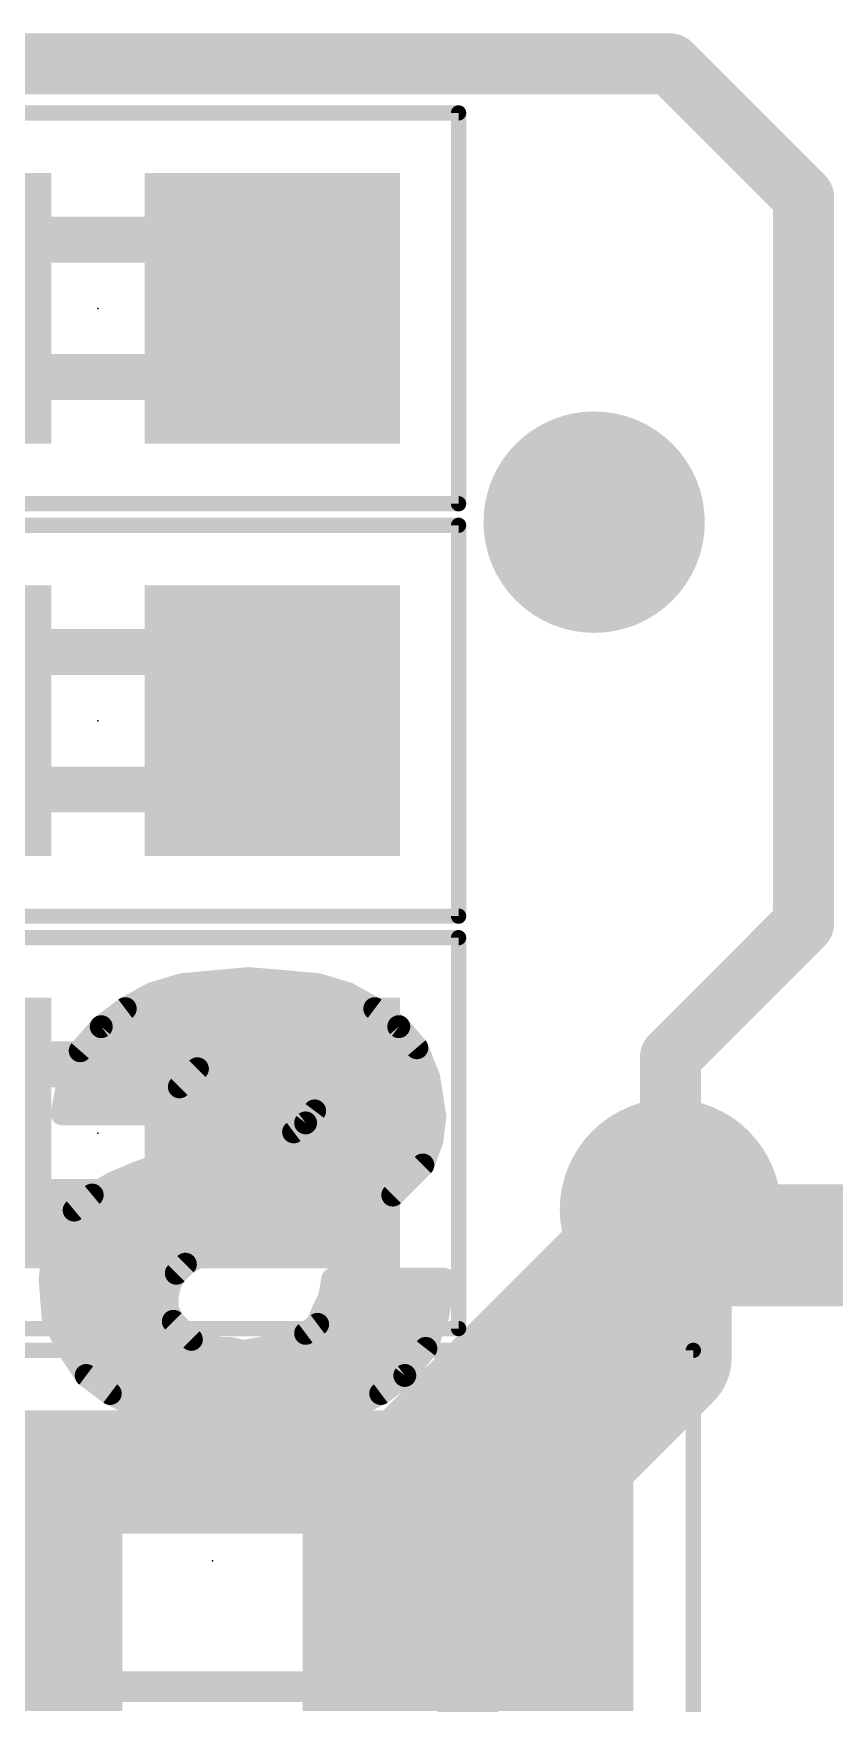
# Model space of a CAD drawing. Extents: x -28.1 to 58.5, y -25.8 to 33.8.
# Drawn here: x 16.8 to 19.47, y 10.68 to 16.23 of the extents above; entities that cross this region are included whole.
import ezdxf

# ---------------------------------------------------------------- set-up
doc = ezdxf.new("R2010")
doc.units = 0
for name, color, linetype in [('1', 12, 'CONTINUOUS'), ('16', 132, 'CONTINUOUS'), ('18', 110, 'CONTINUOUS'), ('22', 253, 'CONTINUOUS'), ('23', 53, 'CONTINUOUS'), ('39', 12, 'CONTINUOUS'), ('51', 253, 'CONTINUOUS')]:
    doc.layers.add(name, color=color, linetype=linetype)

# ---------------------------------------------------------------- blocks, each defined once
blk = doc.blocks.new('RECT')
blk.add_solid([(-0.5, -0.5), (0.5, -0.5), (-0.5, 0.5), (0.5, 0.5)])
blk = doc.blocks.new('ROUNDV')
at = {"const_width": 0.5}
blk.add_lwpolyline([(0, -0.25, 1), (0, 0.25, 1), (0, -0.25)], format="xyb", dxfattribs=at)

msp = doc.modelspace()

# ---------------------------------------------------------------- linework, layer by layer
at = {"layer": '1'}
for points, const_width in [([(18.923, 16.129), (15.875, 16.129)], 0.2032), ([(18.923, 16.129), (19.3656, 15.6864)], 0.2032), ([(19.3656, 15.6864), (19.3656, 13.2696)], 0.2032), ([(19.3656, 13.2696), (18.923, 12.827)], 0.2032), ([(18.923, 12.827), (18.923, 12.319)], 0.2032), ([(19.042, 12.2), (18.923, 12.319)], 0.4064), ([(18.923, 11.8246), (18.923, 12.319)], 0.4064), ([(20.32, 12.2), (19.042, 12.2)], 0.4064), ([(18.249, 11.1506), (18.923, 11.8246)], 0.4064), ([(16.438, 11.502), (16.764, 11.176)], 0.2032), ([(16.002, 11.176), (16.764, 11.176)], 0.2032), ([(16.7894, 11.1506), (16.764, 11.176)], 0.2032), ([(16.549, 11.1506), (16.7894, 11.1506)], 0.2032), ([(18.249, 11.1506), (18.249, 9.6774)], 0.2032)]:
    msp.add_lwpolyline(points, dxfattribs=dict(at, const_width=const_width))
for points, const_width in [([(18.9589, 16.1649, 1), (18.8871, 16.0931)], 0.1016), ([(18.923, 16.0782, 1), (18.923, 16.1798)], 0.1016), ([(19.4164, 15.6864, 1), (19.3148, 15.6864)], 0.1016), ([(19.3297, 15.6505, 1), (19.4015, 15.7223)], 0.1016), ([(19.4015, 13.2337, 1), (19.3297, 13.3055)], 0.1016), ([(19.3148, 13.2696, 1), (19.4164, 13.2696)], 0.1016), ([(18.9738, 12.827, 1), (18.8722, 12.827)], 0.1016), ([(18.8871, 12.8629, 1), (18.9589, 12.7911)], 0.1016), ([(19.0246, 12.319, 1), (18.8214, 12.319)], 0.2032), ([(18.9948, 12.3908, 1), (18.8512, 12.2472)], 0.2032), ([(19.042, 12.3016, 1), (19.042, 12.0984)], 0.2032), ([(18.8722, 12.319, 1), (18.9738, 12.319)], 0.1016), ([(18.9702, 12.1282, 1), (19.1138, 12.2718)], 0.2032), ([(18.9948, 11.7528, 1), (18.8512, 11.8964)], 0.2032), ([(18.8214, 11.8246, 1), (19.0246, 11.8246)], 0.2032), ([(16.7999, 11.2119, 1), (16.7281, 11.1401)], 0.1016), ([(16.764, 11.1252, 1), (16.764, 11.2268)], 0.1016), ([(18.1772, 11.2224, 1), (18.3208, 11.0788)], 0.2032), ([(16.7281, 11.1401, 1), (16.7999, 11.2119)], 0.1016), ([(16.7535, 11.1147, 1), (16.8253, 11.1865)], 0.1016), ([(16.7894, 11.0998, 1), (16.7894, 11.2014)], 0.1016), ([(18.2998, 11.1506, 1), (18.1982, 11.1506)], 0.1016)]:
    msp.add_lwpolyline(points, format="xyb", dxfattribs=dict(at, const_width=const_width))
at = {"layer": '16', "const_width": 0.4064}
for points in [[(18.923, 12.319), (18.0475, 11.4435)], [(18.0475, 11.4435), (3.81, 11.4435)]]:
    msp.add_lwpolyline(points, dxfattribs=at)
at = {"layer": '16', "const_width": 0.2032}
for points in [[(18.9948, 12.2472, 1), (18.8512, 12.3908)], [(17.9757, 11.5153, 1), (18.1193, 11.3717)], [(18.0475, 11.3419, 1), (18.0475, 11.5451)]]:
    msp.add_lwpolyline(points, format="xyb", dxfattribs=at)
at = {"layer": '22', "const_width": 0.0762}
for points in [[(17.519, 13.087), (17.299, 13.067)], [(17.639, 13.077), (17.519, 13.087)], [(17.749, 13.067), (17.639, 13.077)], [(17.199, 13.037), (17.109, 12.987)], [(17.1868, 13.0302), (17.8612, 13.0302)], [(17.299, 13.067), (17.199, 13.037)], [(17.849, 13.037), (17.749, 13.067)], [(17.939, 12.987), (17.849, 13.037)], [(17.109, 12.987), (17.029, 12.927)], [(18.019, 12.927), (17.939, 12.987)], [(17.029, 12.927), (16.959, 12.847)], [(17.065, 12.954), (17.983, 12.954)], [(18.079, 12.857), (18.019, 12.927)], [(16.986, 12.8778), (18.0612, 12.8778)], [(18.119, 12.757), (18.079, 12.857)], [(16.959, 12.847), (16.919, 12.747)], [(16.9408, 12.8016), (17.3782, 12.8016)], [(17.349, 12.787), (17.389, 12.807)], [(17.389, 12.807), (17.429, 12.817)], [(17.429, 12.817), (17.479, 12.827)], [(17.479, 12.827), (17.569, 12.827)], [(17.569, 12.827), (17.599, 12.817)], [(17.599, 12.817), (17.639, 12.817)], [(17.639, 12.817), (17.669, 12.807)], [(17.669, 12.807), (17.729, 12.767)], [(17.6771, 12.8016), (18.1012, 12.8016)], [(16.919, 12.747), (16.899, 12.637)], [(17.289, 12.727), (17.349, 12.787)], [(17.729, 12.767), (17.739, 12.737)], [(18.139, 12.627), (18.119, 12.757)], [(16.9151, 12.7254), (17.2886, 12.7254)], [(17.269, 12.637), (17.279, 12.687)], [(17.279, 12.687), (17.289, 12.727)], [(17.739, 12.737), (17.749, 12.697)], [(17.749, 12.697), (17.739, 12.647)], [(17.7419, 12.7254), (18.1239, 12.7254)], [(16.899, 12.637), (17.269, 12.637)], [(16.9012, 12.6492), (17.2714, 12.6492)], [(17.739, 12.647), (17.709, 12.607)], [(17.7394, 12.6492), (18.1356, 12.6492)], [(17.669, 12.577), (17.609, 12.557)], [(17.657, 12.573), (18.1323, 12.573)], [(17.709, 12.607), (17.669, 12.577)], [(18.129, 12.547), (18.139, 12.627)], [(17.469, 12.517), (17.389, 12.507)], [(17.609, 12.557), (17.469, 12.517)], [(18.099, 12.467), (18.129, 12.547)], [(17.219, 12.467), (17.139, 12.437)], [(17.309, 12.487), (17.219, 12.467)], [(17.389, 12.507), (17.309, 12.487)], [(17.3482, 12.4968), (18.1102, 12.4968)], [(17.999, 12.367), (18.099, 12.467)], [(17.069, 12.407), (16.999, 12.367)], [(17.139, 12.437), (17.069, 12.407)], [(17.1007, 12.4206), (18.0526, 12.4206)], [(16.999, 12.367), (16.939, 12.317)], [(17.929, 12.327), (17.999, 12.367)], [(16.939, 12.317), (16.899, 12.257)], [(16.9719, 12.3444), (17.9595, 12.3444)], [(17.769, 12.277), (17.849, 12.297)], [(17.849, 12.297), (17.929, 12.327)], [(16.899, 12.257), (16.869, 12.177)], [(16.9065, 12.2682), (17.7455, 12.2682)], [(17.589, 12.227), (17.689, 12.247)], [(17.689, 12.247), (17.769, 12.277)], [(16.8746, 12.192), (17.4465, 12.192)], [(17.359, 12.167), (17.499, 12.207)], [(17.499, 12.207), (17.589, 12.227)], [(16.869, 12.177), (16.859, 12.087)], [(17.279, 12.107), (17.309, 12.137)], [(17.309, 12.137), (17.359, 12.167)], [(16.859, 12.087), (16.869, 11.957)], [(16.8622, 12.1158), (17.2878, 12.1158)], [(17.249, 12.037), (17.259, 12.077)], [(17.259, 12.077), (17.279, 12.107)], [(17.799, 12.087), (17.789, 12.027)], [(18.169, 12.087), (17.799, 12.087)], [(18.149, 11.967), (18.169, 12.087)], [(16.8626, 12.0396), (17.2497, 12.0396)], [(17.249, 11.987), (17.249, 12.037)], [(17.789, 12.027), (17.769, 11.987)], [(17.7911, 12.0396), (18.1611, 12.0396)], [(16.8685, 11.9634), (17.2608, 11.9634)], [(17.269, 11.947), (17.249, 11.987)], [(17.769, 11.987), (17.749, 11.937)], [(17.7596, 11.9634), (18.1477, 11.9634)], [(18.109, 11.857), (18.149, 11.967)], [(16.869, 11.957), (16.919, 11.857)], [(17.329, 11.887), (17.269, 11.947)], [(17.709, 11.907), (17.609, 11.867)], [(17.749, 11.937), (17.709, 11.907)], [(16.9039, 11.8872), (17.3288, 11.8872)], [(16.919, 11.857), (16.979, 11.767)], [(17.369, 11.877), (17.329, 11.887)], [(17.419, 11.857), (17.369, 11.877)], [(17.459, 11.857), (17.419, 11.857)], [(17.499, 11.847), (17.459, 11.857)], [(17.559, 11.857), (17.499, 11.847)], [(17.609, 11.867), (17.559, 11.857)], [(17.6595, 11.8872), (18.12, 11.8872)], [(18.039, 11.767), (18.109, 11.857)], [(16.9497, 11.811), (18.0732, 11.811)], [(16.979, 11.767), (17.059, 11.707)], [(17.959, 11.707), (18.039, 11.767)], [(17.0219, 11.7348), (17.9961, 11.7348)], [(17.059, 11.707), (17.159, 11.657)], [(17.859, 11.657), (17.959, 11.707)], [(17.1558, 11.6586), (17.8622, 11.6586)], [(17.159, 11.657), (17.269, 11.617)], [(17.749, 11.617), (17.859, 11.657)], [(17.269, 11.617), (17.389, 11.597)], [(17.389, 11.597), (17.629, 11.597)], [(17.629, 11.597), (17.749, 11.617)]]:
    msp.add_lwpolyline(points, dxfattribs=at)
at = {"layer": '22', "const_width": 0.0381}
for points in [[(17.5206, 13.106, 1), (17.5174, 13.068)], [(17.5207, 13.068, 1), (17.5173, 13.106)], [(17.6407, 13.096, 1), (17.6373, 13.058)], [(17.6374, 13.058, 1), (17.6406, 13.096)], [(17.1868, 13.0493, 1), (17.1868, 13.0112)], [(17.1935, 13.0552, 1), (17.2045, 13.0188)], [(17.2083, 13.0203, 1), (17.1897, 13.0537)], [(17.2973, 13.086, 1), (17.3007, 13.048)], [(17.3045, 13.0488, 1), (17.2935, 13.0852)], [(17.7545, 13.0852, 1), (17.7435, 13.0488)], [(17.7473, 13.048, 1), (17.7507, 13.086)], [(17.8583, 13.0537, 1), (17.8397, 13.0203)], [(17.8435, 13.0188, 1), (17.8545, 13.0552)], [(17.8612, 13.0112, 1), (17.8612, 13.0493)], [(17.0997, 13.0037, 1), (17.1183, 12.9703)], [(17.1204, 12.9718, 1), (17.0976, 13.0022)], [(17.9504, 13.0022, 1), (17.9276, 12.9718)], [(17.9297, 12.9703, 1), (17.9483, 13.0037)], [(17.0176, 12.9422, 1), (17.0404, 12.9118)], [(17.0433, 12.9145, 1), (17.0147, 12.9395)], [(17.065, 12.9731, 1), (17.065, 12.935)], [(17.983, 12.935, 1), (17.983, 12.9731)], [(18.0335, 12.9394, 1), (18.0045, 12.9146)], [(18.0076, 12.9118, 1), (18.0304, 12.9422)], [(16.986, 12.8969, 1), (16.986, 12.8588)], [(18.0967, 12.8641, 1), (18.0613, 12.8499)], [(18.0612, 12.8588, 1), (18.0612, 12.8969)], [(18.0645, 12.8446, 1), (18.0935, 12.8694)], [(16.9408, 12.8207, 1), (16.9408, 12.7826)], [(16.9447, 12.8595, 1), (16.9733, 12.8345)], [(16.9767, 12.8399, 1), (16.9413, 12.8541)], [(17.3844, 12.8255, 1), (17.3936, 12.7885)], [(17.3782, 12.7826, 1), (17.3782, 12.8207)], [(17.3975, 12.79, 1), (17.3805, 12.824)], [(17.4253, 12.8357, 1), (17.4327, 12.7983)], [(17.4336, 12.7985, 1), (17.4244, 12.8355)], [(17.479, 12.846, 1), (17.479, 12.8079)], [(17.4827, 12.8083, 1), (17.4753, 12.8457)], [(17.575, 12.8451, 1), (17.563, 12.8089)], [(17.569, 12.8079, 1), (17.569, 12.846)], [(17.599, 12.8361, 1), (17.599, 12.798)], [(17.593, 12.7989, 1), (17.605, 12.8351)], [(17.645, 12.8351, 1), (17.633, 12.7989)], [(17.639, 12.798, 1), (17.639, 12.8361)], [(17.6796, 12.8229, 1), (17.6584, 12.7911)], [(17.6771, 12.8207, 1), (17.6771, 12.7826)], [(17.663, 12.7889, 1), (17.675, 12.8251)], [(18.1012, 12.7826, 1), (18.1012, 12.8207)], [(16.9377, 12.7436, 1), (16.9003, 12.7504)], [(17.3405, 12.804, 1), (17.3575, 12.77)], [(17.3625, 12.7735, 1), (17.3355, 12.8005)], [(17.7471, 12.773, 1), (17.7109, 12.761)], [(17.7184, 12.7511, 1), (17.7396, 12.7829)], [(18.1378, 12.7599, 1), (18.1002, 12.7541)], [(18.1013, 12.7499, 1), (18.1367, 12.7641)], [(16.9151, 12.7445, 1), (16.9151, 12.7064)], [(16.9013, 12.7541, 1), (16.9367, 12.7399)], [(17.2977, 12.6833, 1), (17.2603, 12.6907)], [(17.2755, 12.7405, 1), (17.3025, 12.7135)], [(17.3075, 12.7224, 1), (17.2705, 12.7316)], [(17.2886, 12.7064, 1), (17.2886, 12.7445)], [(17.7575, 12.7416, 1), (17.7205, 12.7324)], [(17.7209, 12.731, 1), (17.7571, 12.743)], [(17.7419, 12.7445, 1), (17.7419, 12.7064)], [(17.7677, 12.6933, 1), (17.7303, 12.7007)], [(18.1239, 12.7064, 1), (18.1239, 12.7445)], [(16.899, 12.6561, 1), (16.899, 12.618)], [(16.9012, 12.6683, 1), (16.9012, 12.6302)], [(17.2605, 12.6916, 1), (17.2975, 12.6824)], [(17.269, 12.618, 1), (17.269, 12.6561)], [(17.2714, 12.6302, 1), (17.2714, 12.6683)], [(17.7203, 12.6507, 1), (17.7577, 12.6433)], [(17.7394, 12.6683, 1), (17.7394, 12.6302)], [(17.7542, 12.6356, 1), (17.7238, 12.6584)], [(17.7305, 12.6924, 1), (17.7675, 12.7016)], [(18.1356, 12.6302, 1), (18.1356, 12.6683)], [(16.8803, 12.6404, 1), (16.9177, 12.6336)], [(17.2503, 12.6407, 1), (17.2877, 12.6333)], [(17.657, 12.5921, 1), (17.657, 12.554)], [(17.6576, 12.5922, 1), (17.6804, 12.5618)], [(17.675, 12.5589, 1), (17.663, 12.5951)], [(17.6938, 12.6184, 1), (17.7242, 12.5956)], [(17.7204, 12.5918, 1), (17.6976, 12.6222)], [(18.1579, 12.6246, 1), (18.1201, 12.6294)], [(18.1202, 12.6241, 1), (18.1578, 12.6299)], [(18.1323, 12.554, 1), (18.1323, 12.5921)], [(17.4638, 12.5353, 1), (17.4742, 12.4987)], [(17.4714, 12.4981, 1), (17.4666, 12.5359)], [(17.603, 12.5751, 1), (17.615, 12.5389)], [(17.6142, 12.5387, 1), (17.6038, 12.5753)], [(18.1101, 12.5494, 1), (18.1479, 12.5446)], [(18.1468, 12.5403, 1), (18.1112, 12.5537)], [(17.2149, 12.4856, 1), (17.2231, 12.4484)], [(17.2257, 12.4492, 1), (17.2123, 12.4848)], [(17.3044, 12.5055, 1), (17.3136, 12.4685)], [(17.3131, 12.4684, 1), (17.3049, 12.5056)], [(17.3482, 12.5159, 1), (17.3482, 12.4778)], [(17.3866, 12.5259, 1), (17.3914, 12.4881)], [(17.3936, 12.4885, 1), (17.3844, 12.5255)], [(18.1125, 12.4535, 1), (18.0855, 12.4805)], [(18.1102, 12.4778, 1), (18.1102, 12.5159)], [(17.0615, 12.4245, 1), (17.0765, 12.3895)], [(17.0785, 12.3905, 1), (17.0595, 12.4235)], [(17.1007, 12.4397, 1), (17.1007, 12.4016)], [(17.1323, 12.4548, 1), (17.1457, 12.4192)], [(17.1465, 12.4195, 1), (17.1315, 12.4545)], [(18.0526, 12.4016, 1), (18.0526, 12.4397)], [(18.0812, 12.4737, 1), (18.1168, 12.4603)], [(16.9895, 12.3835, 1), (17.0085, 12.3505)], [(17.0112, 12.3524, 1), (16.9868, 12.3816)], [(17.9855, 12.3805, 1), (18.0125, 12.3535)], [(18.0085, 12.3505, 1), (17.9895, 12.3835)], [(16.9268, 12.3316, 1), (16.9512, 12.3024)], [(16.9549, 12.3064, 1), (16.9231, 12.3276)], [(16.9719, 12.3635, 1), (16.9719, 12.3254)], [(17.8423, 12.3148, 1), (17.8557, 12.2792)], [(17.8536, 12.2785, 1), (17.8444, 12.3155)], [(17.9195, 12.3435, 1), (17.9385, 12.3105)], [(17.9357, 12.3092, 1), (17.9223, 12.3448)], [(17.9595, 12.3254, 1), (17.9595, 12.3635)], [(16.8831, 12.2676, 1), (16.9149, 12.2464)], [(16.9168, 12.2503, 1), (16.8812, 12.2637)], [(16.9065, 12.2873, 1), (16.9065, 12.2492)], [(17.6823, 12.2648, 1), (17.6957, 12.2292)], [(17.6927, 12.2283, 1), (17.6853, 12.2657)], [(17.7455, 12.2492, 1), (17.7455, 12.2873)], [(17.7644, 12.2955, 1), (17.7736, 12.2585)], [(17.7757, 12.2592, 1), (17.7623, 12.2948)], [(16.8746, 12.2111, 1), (16.8746, 12.173)], [(17.4465, 12.173, 1), (17.4465, 12.2111)], [(17.4949, 12.2256, 1), (17.5031, 12.1884)], [(17.5042, 12.1887, 1), (17.4938, 12.2253)], [(17.5853, 12.2457, 1), (17.5927, 12.2083)], [(17.5931, 12.2084, 1), (17.5849, 12.2456)], [(16.8512, 12.1837, 1), (16.8868, 12.1703)], [(16.8879, 12.1749, 1), (16.8501, 12.1791)], [(17.2992, 12.1533, 1), (17.3188, 12.1207)], [(17.3225, 12.1235, 1), (17.2955, 12.1505)], [(17.3538, 12.1853, 1), (17.3642, 12.1487)], [(17.3688, 12.1507, 1), (17.3492, 12.1833)], [(16.878, 12.0885, 1), (16.84, 12.0855)], [(16.8622, 12.1349, 1), (16.8622, 12.0968)], [(17.2775, 12.0724, 1), (17.2405, 12.0816)], [(17.2655, 12.1205, 1), (17.2925, 12.0935)], [(17.2949, 12.0964, 1), (17.2631, 12.1176)], [(17.2878, 12.0968, 1), (17.2878, 12.1349)], [(17.799, 12.106, 1), (17.799, 12.0679)], [(17.8178, 12.0839, 1), (17.7802, 12.0901)], [(18.1878, 12.0839, 1), (18.1502, 12.0901)], [(18.169, 12.0679, 1), (18.169, 12.106)], [(16.8401, 12.0891, 1), (16.8779, 12.0849)], [(16.8626, 12.0587, 1), (16.8626, 12.0206)], [(17.2305, 12.0416, 1), (17.2675, 12.0324)], [(17.2681, 12.037, 1), (17.23, 12.037)], [(17.2431, 12.0876, 1), (17.2749, 12.0664)], [(17.2497, 12.0206, 1), (17.2497, 12.0587)], [(17.806, 12.0185, 1), (17.772, 12.0355)], [(17.7911, 12.0587, 1), (17.7911, 12.0206)], [(18.1611, 12.0206, 1), (18.1611, 12.0587)], [(16.8685, 11.9825, 1), (16.8685, 11.9444)], [(17.266, 11.9955, 1), (17.232, 11.9785)], [(17.23, 11.987, 1), (17.2681, 11.987)], [(17.2608, 11.9444, 1), (17.2608, 11.9825)], [(17.7596, 11.9825, 1), (17.7596, 11.9444)], [(17.752, 11.9955, 1), (17.786, 11.9785)], [(17.7867, 11.9799, 1), (17.7513, 11.9941)], [(17.7702, 12.0301, 1), (17.8078, 12.0239)], [(18.1669, 11.9605, 1), (18.1311, 11.9735)], [(18.1477, 11.9444, 1), (18.1477, 11.9825)], [(16.886, 11.9655, 1), (16.852, 11.9485)], [(16.85, 11.9555, 1), (16.888, 11.9585)], [(17.2825, 11.9605, 1), (17.2555, 11.9335)], [(17.252, 11.9385, 1), (17.286, 11.9555)], [(17.7161, 11.8893, 1), (17.7019, 11.9247)], [(17.7313, 11.9441, 1), (17.7667, 11.9299)], [(17.7604, 11.9218, 1), (17.7376, 11.9522)], [(18.1302, 11.9701, 1), (18.1678, 11.9639)], [(16.9039, 11.9063, 1), (16.9039, 11.8681)], [(16.9349, 11.8676, 1), (16.9031, 11.8464)], [(17.3336, 11.9055, 1), (17.3244, 11.8685)], [(17.3155, 11.8735, 1), (17.3425, 11.9005)], [(17.3288, 11.8681, 1), (17.3288, 11.9063)], [(17.3761, 11.8947, 1), (17.3619, 11.8593)], [(17.3644, 11.8585, 1), (17.3736, 11.8955)], [(17.419, 11.8761, 1), (17.419, 11.838)], [(17.4119, 11.8393, 1), (17.4261, 11.8747)], [(17.4636, 11.8755, 1), (17.4544, 11.8385)], [(17.459, 11.838, 1), (17.459, 11.8761)], [(17.5553, 11.8757, 1), (17.5627, 11.8383)], [(17.5621, 11.8382, 1), (17.5559, 11.8758)], [(17.6019, 11.8847, 1), (17.6161, 11.8493)], [(17.6127, 11.8483, 1), (17.6053, 11.8857)], [(17.6595, 11.9063, 1), (17.6595, 11.8681)], [(17.6976, 11.9222, 1), (17.7204, 11.8918)], [(18.124, 11.8453, 1), (18.094, 11.8687)], [(18.12, 11.8681, 1), (18.12, 11.9063)], [(16.902, 11.8485, 1), (16.936, 11.8655)], [(16.9497, 11.83, 1), (16.9497, 11.7919)], [(17.4959, 11.8658, 1), (17.5021, 11.8282)], [(17.4944, 11.8285, 1), (17.5036, 11.8655)], [(18.0732, 11.7919, 1), (18.0732, 11.83)], [(18.0911, 11.8635, 1), (18.1269, 11.8505)], [(16.9904, 11.7822, 1), (16.9676, 11.7518)], [(16.9631, 11.7564, 1), (16.9949, 11.7776)], [(18.024, 11.7787, 1), (18.054, 11.7553)], [(18.0504, 11.7518, 1), (18.0276, 11.7822)], [(17.0219, 11.7538, 1), (17.0219, 11.7157)], [(17.0675, 11.724, 1), (17.0505, 11.69)], [(17.0476, 11.6918, 1), (17.0704, 11.7222)], [(17.9476, 11.7222, 1), (17.9704, 11.6918)], [(17.9675, 11.69, 1), (17.9505, 11.724)], [(17.9961, 11.7157, 1), (17.9961, 11.7538)], [(17.1558, 11.6776, 1), (17.1558, 11.6395)], [(17.1655, 11.6749, 1), (17.1525, 11.6391)], [(17.1505, 11.64, 1), (17.1675, 11.674)], [(17.8505, 11.674, 1), (17.8675, 11.64)], [(17.8655, 11.6391, 1), (17.8525, 11.6749)], [(17.8622, 11.6395, 1), (17.8622, 11.6776)], [(17.2721, 11.6358, 1), (17.2659, 11.5982)], [(17.2625, 11.5991, 1), (17.2755, 11.6349)], [(17.389, 11.6161, 1), (17.389, 11.578)], [(17.3859, 11.5782, 1), (17.3921, 11.6158)], [(17.6259, 11.6158, 1), (17.6321, 11.5782)], [(17.629, 11.578, 1), (17.629, 11.6161)], [(17.7425, 11.6349, 1), (17.7555, 11.5991)], [(17.7521, 11.5982, 1), (17.7459, 11.6358)]]:
    msp.add_lwpolyline(points, format="xyb", dxfattribs=at)
at = {"layer": '23'}
for p in [(17.018, 15.3162), (17.018, 13.9446), (17.018, 12.573), (17.399, 11.1506)]:
    msp.add_point(p, dxfattribs=at)
at = {"layer": '39', "const_width": 0.0508}
for points in [[(15.818, 15.9662), (18.218, 15.9662)], [(18.218, 15.9662), (18.218, 14.6662)], [(18.218, 14.6662), (15.818, 14.6662)], [(15.818, 14.5946), (18.218, 14.5946)], [(18.218, 14.5946), (18.218, 13.2946)], [(18.218, 13.2946), (15.818, 13.2946)], [(15.818, 13.223), (18.218, 13.223)], [(18.218, 13.223), (18.218, 11.923)], [(18.218, 11.923), (15.818, 11.923)], [(15.799, 11.8506), (18.999, 11.8506)], [(18.999, 11.8506), (18.999, 10.4506)]]:
    msp.add_lwpolyline(points, dxfattribs=at)
at = {"layer": '39', "const_width": 0.0254}
for points in [[(18.2307, 15.9662, 1), (18.2053, 15.9662)], [(18.218, 15.9535, 1), (18.218, 15.9789)], [(18.2053, 14.6662, 1), (18.2307, 14.6662)], [(18.218, 14.6535, 1), (18.218, 14.6789)], [(18.2307, 14.5946, 1), (18.2053, 14.5946)], [(18.218, 14.5819, 1), (18.218, 14.6073)], [(18.2053, 13.2946, 1), (18.2307, 13.2946)], [(18.218, 13.2819, 1), (18.218, 13.3073)], [(18.2307, 13.223, 1), (18.2053, 13.223)], [(18.218, 13.2103, 1), (18.218, 13.2357)], [(18.218, 11.9103, 1), (18.218, 11.9357)], [(18.2053, 11.923, 1), (18.2307, 11.923)], [(19.0117, 11.8506, 1), (18.9863, 11.8506)], [(18.999, 11.8379, 1), (18.999, 11.8633)]]:
    msp.add_lwpolyline(points, format="xyb", dxfattribs=at)
at = {"layer": '51'}
for points, const_width in [([(16.7476, 15.5448), (17.2884, 15.5448)], 0.1524), ([(17.2884, 15.0876), (16.7476, 15.0876)], 0.1524), ([(16.7476, 14.1732), (17.2884, 14.1732)], 0.1524), ([(17.2884, 13.716), (16.7476, 13.716)], 0.1524), ([(16.7476, 12.8016), (17.2884, 12.8016)], 0.1524), ([(17.2884, 12.3444), (16.7476, 12.3444)], 0.1524), ([(17.043, 11.5826), (17.755, 11.5826)], 0.1016), ([(17.043, 10.7316), (17.755, 10.7316)], 0.1016)]:
    msp.add_lwpolyline(points, dxfattribs=dict(at, const_width=const_width))
for points, const_width in [([(17.2884, 15.5067, 1), (17.2884, 15.5829)], 0.0762), ([(17.2884, 15.0495, 1), (17.2884, 15.1257)], 0.0762), ([(17.2884, 14.1351, 1), (17.2884, 14.2113)], 0.0762), ([(17.2884, 13.6779, 1), (17.2884, 13.7541)], 0.0762), ([(17.2884, 12.7635, 1), (17.2884, 12.8397)], 0.0762), ([(17.2884, 12.3063, 1), (17.2884, 12.3825)], 0.0762), ([(17.043, 11.608, 1), (17.043, 11.5572)], 0.0508), ([(17.755, 11.5572, 1), (17.755, 11.608)], 0.0508), ([(17.043, 10.757, 1), (17.043, 10.7062)], 0.0508), ([(17.755, 10.7062, 1), (17.755, 10.757)], 0.0508)]:
    msp.add_lwpolyline(points, format="xyb", dxfattribs=dict(at, const_width=const_width))

# ---------------------------------------------------------------- block references
at = {"layer": '1', "xscale": 0.85, "yscale": 0.9}
for p in [(16.438, 15.3162), (17.598, 15.3162), (16.438, 13.9446), (17.598, 13.9446), (16.438, 12.573), (17.598, 12.573)]:
    msp.add_blockref('RECT', p, dxfattribs=at)
at = {"layer": '1', "xscale": 1.1}
for p in [(16.549, 11.1506), (18.249, 11.1506)]:
    msp.add_blockref('RECT', p, dxfattribs=at)
at = {"layer": '18', "xscale": 0.7366, "yscale": 0.7366}
for p in [(18.669, 14.605), (18.669, 14.605), (18.923, 12.319), (18.923, 12.319)]:
    msp.add_blockref('ROUNDV', p, dxfattribs=at)
at = {"layer": '51'}
for p, xscale, yscale in [((17.4268, 15.3162), 0.3, 0.6096), ((17.4268, 13.9446), 0.3, 0.6096), ((17.4268, 12.573), 0.3, 0.6096), ((16.8109, 11.1557), 0.5001, 0.95), ((17.9793, 11.1557), 0.5001, 0.95)]:
    msp.add_blockref('RECT', p, dxfattribs=dict(at, xscale=xscale, yscale=yscale))

doc.saveas('drawing.dxf')
